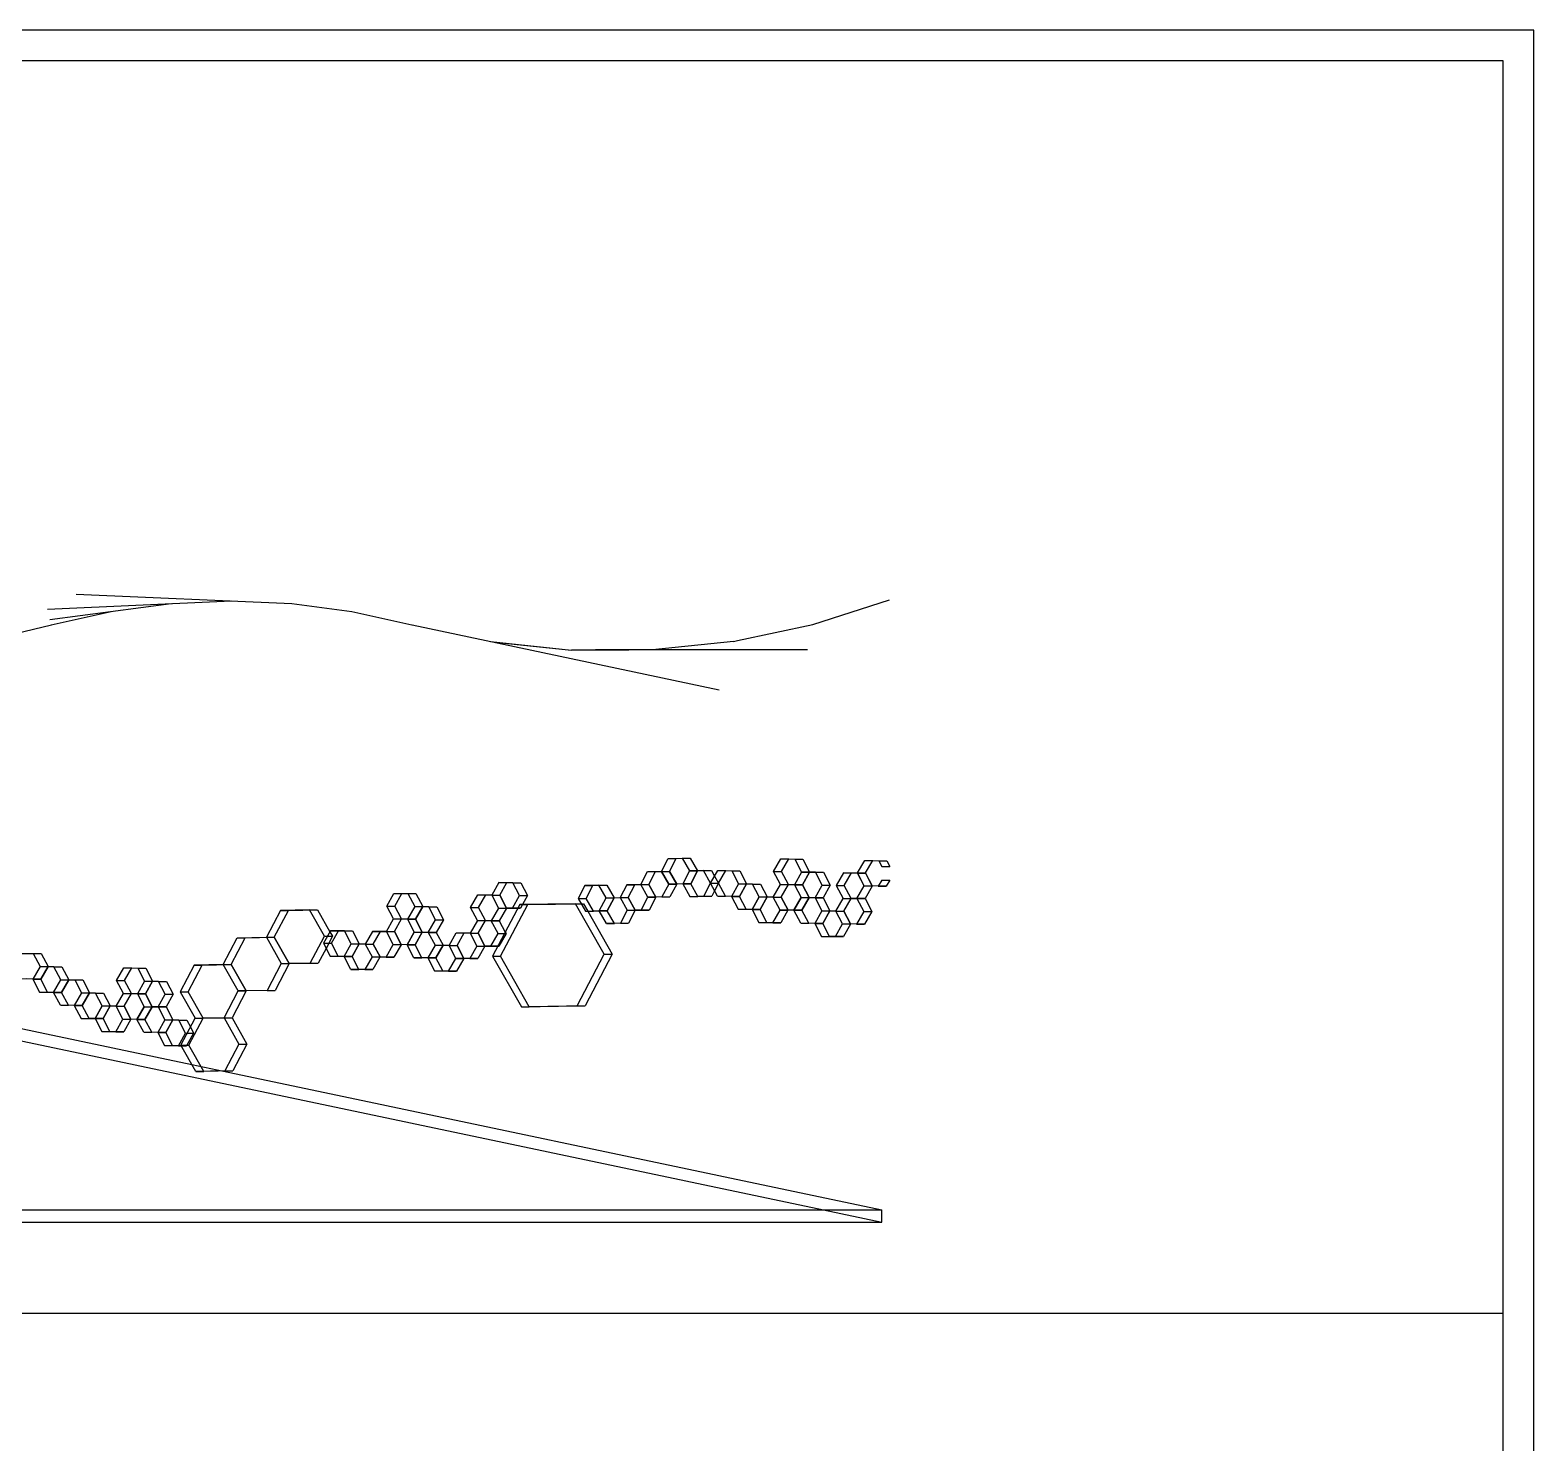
# Model space of a CAD drawing. Header units: millimetres. Extents: x 0 to 550, y -730 to 20.
# Drawn here: x 305.1 to 550, y -210.2 to 20 of the extents above; entities that cross this region are included whole.
import ezdxf

# ---------------------------------------------------------------- set-up
doc = ezdxf.new("R2010")
doc.units = ezdxf.units.MM
doc.layers.add('auxiliary', color=50, linetype='Continuous')

# ---------------------------------------------------------------- blocks, each defined once
blk = doc.blocks.new('A$CFLATSHOT_E7F7')
at = {"layer": 'auxiliary', "color": 3}
for p, q in [((99042.5, 2867), (99791.6, 2899.9)), ((99052.1, 2823.8), (99545.9, 2889.1)), ((99159.5, 2927.6), (100037.3, 2889.1)), ((100037.3, 2889.1), (100281.4, 2856.9)), ((102158.9, 2804), (102469.9, 2904.9)), ((99056.9, 2802.4), (99301.9, 2856.9)), ((100281.4, 2856.9), (100526.3, 2802.4)), ((98773, 2734.1), (99058.6, 2802.8)), ((100527.3, 2802.2), (101776.6, 2537.6)), ((101852.2, 2738.8), (102158.9, 2804)), ((100846.3, 2734.6), (101175.3, 2700.2)), ((100863.6, 2732.8), (101175.3, 2700.2)), ((101273.9, 2700.3), (101175.3, 2700.2)), ((101175.3, 2700.2), (101408.6, 2700.3)), ((102136.6, 2700.7), (101273.9, 2700.3)), ((101505.9, 2700.4), (101408.6, 2700.3)), ((101834.9, 2735.1), (101505.9, 2700.4)), ((101834.9, 2735.1), (101852.2, 2738.8)), ((101542.4, 1798.8), (101570, 1851.3)), ((101570, 1851.3), (101626.9, 1852.3)), ((101626.9, 1852.3), (101656.1, 1800.8)), ((101626.9, 1852.3), (101659.4, 1852.3)), ((101659.4, 1852.3), (101688.4, 1801.3)), ((101998.8, 1797.8), (102028, 1849.4)), ((101998.8, 1797.8), (102028, 1849.4)), ((102028, 1849.4), (102084.9, 1848.4)), ((102028, 1849.4), (102060.6, 1849.4)), ((102028, 1849.4), (102084.9, 1848.4)), ((102028, 1849.4), (102060.6, 1849.4)), ((102060.6, 1849.4), (102117.4, 1848.4)), ((102060.6, 1849.4), (102117.4, 1848.4)), ((102084.9, 1848.4), (102112.5, 1795.8)), ((102084.9, 1848.4), (102117.4, 1848.4)), ((102084.9, 1848.4), (102112.5, 1795.8)), ((102084.9, 1848.4), (102117.4, 1848.4)), ((102117.4, 1848.4), (102145, 1795.8)), ((102117.4, 1848.4), (102145, 1795.8)), ((102340.3, 1792.1), (102369.9, 1843.4)), ((102369.9, 1843.4), (102402.4, 1843.4)), ((102369.9, 1843.4), (102426.7, 1841.9)), ((102372.8, 1792.1), (102402, 1842.6)), ((102402.4, 1843.4), (102459.3, 1841.9)), ((102426.7, 1841.9), (102459.3, 1841.9)), ((102426.7, 1841.9), (102439.1, 1817.9)), ((102459.3, 1841.9), (102471.6, 1817.9)), ((101458, 1745.2), (101485.6, 1797.8)), ((101485.6, 1797.8), (101542.4, 1798.8)), ((101542.4, 1798.8), (101571.7, 1747.2)), ((101571.7, 1747.2), (101542.4, 1798.8)), ((101656.1, 1800.8), (101628.5, 1748.2)), ((101656.1, 1800.8), (101628.5, 1748.2)), ((101713, 1801.8), (101656.1, 1800.8)), ((101713, 1801.8), (101745.5, 1801.8)), ((101742.2, 1750.2), (101713, 1801.8)), ((101742.2, 1750.2), (101771.4, 1801.8)), ((101745.5, 1801.8), (101758.5, 1778.9)), ((101771.4, 1801.8), (101828.3, 1800.8)), ((101771.4, 1801.8), (101804, 1801.8)), ((101804, 1801.8), (101860.8, 1800.8)), ((101828.3, 1800.8), (101855.9, 1748.2)), ((101828.3, 1800.8), (101860.8, 1800.8)), ((101860.8, 1800.8), (101888.4, 1748.2)), ((102026.4, 1745.2), (101998.8, 1797.8)), ((102026.4, 1745.2), (101998.8, 1797.8)), ((102112.5, 1795.8), (102083.2, 1744.2)), ((102112.5, 1795.8), (102083.2, 1744.2)), ((102112.5, 1795.8), (102083.2, 1744.2)), ((102112.5, 1795.8), (102145, 1795.8)), ((102112.5, 1795.8), (102145, 1795.8)), ((102112.5, 1795.8), (102145, 1795.8)), ((102169.3, 1794.8), (102112.5, 1795.8)), ((102145, 1795.8), (102201.9, 1794.8)), ((102169.3, 1794.8), (102201.9, 1794.8)), ((102196.9, 1742.3), (102169.3, 1794.8)), ((102201.9, 1794.8), (102229.5, 1742.3)), ((102283, 1792.8), (102253.8, 1741.3)), ((102283, 1792.8), (102315.6, 1792.8)), ((102339.8, 1791.8), (102283, 1792.8)), ((102315.6, 1792.8), (102340.4, 1792.4)), ((102339.8, 1791.8), (102340.4, 1791.8)), ((102367.5, 1739.3), (102339.8, 1791.8)), ((102340.3, 1792.1), (102372.8, 1792.1)), ((102367.5, 1739.3), (102340.3, 1792.1)), ((102400, 1739.3), (102372.8, 1792.1)), ((102439.1, 1817.9), (102471.6, 1817.9)), ((100880.2, 1753.6), (100851, 1702)), ((100880.2, 1753.6), (100912.7, 1753.6)), ((100937, 1752.6), (100880.2, 1753.6)), ((100912.7, 1753.6), (100969.6, 1752.6)), ((100937, 1752.6), (100969.6, 1752.6)), ((100964.6, 1700), (100937, 1752.6)), ((100969.6, 1752.6), (100997.2, 1700)), ((101230.6, 1741.3), (101203, 1688.7)), ((101287.5, 1742.3), (101230.6, 1741.3)), ((101287.5, 1742.3), (101320, 1742.3)), ((101316.7, 1690.7), (101287.5, 1742.3)), ((101320, 1742.3), (101348.9, 1691.3)), ((101401.1, 1744.2), (101373.5, 1691.7)), ((101458, 1745.2), (101401.1, 1744.2)), ((101487.2, 1693.7), (101458, 1745.2)), ((101487.2, 1693.7), (101458, 1745.2)), ((101571.7, 1747.2), (101544.1, 1694.7)), ((101628.5, 1748.2), (101571.7, 1747.2)), ((101571.7, 1747.2), (101604.2, 1747.2)), ((101571.7, 1747.2), (101604.2, 1747.2)), ((101604.2, 1747.2), (101576.6, 1694.7)), ((101628.8, 1747.6), (101604.2, 1747.2)), ((101628.5, 1748.2), (101657.7, 1696.6)), ((101714.6, 1697.6), (101742.2, 1750.2)), ((101769.8, 1697.6), (101742.2, 1750.2)), ((101758.5, 1719.2), (101747.1, 1697.6)), ((101855.9, 1748.2), (101826.6, 1696.6)), ((101855.9, 1748.2), (101826.6, 1696.6)), ((101855.9, 1748.2), (101888.4, 1748.2)), ((101855.9, 1748.2), (101888.4, 1748.2)), ((101912.7, 1747.2), (101855.9, 1748.2)), ((101888.4, 1748.2), (101945.3, 1747.2)), ((101912.7, 1747.2), (101945.3, 1747.2)), ((101940.3, 1694.7), (101912.7, 1747.2)), ((101945.3, 1747.2), (101972.9, 1694.7)), ((101997.2, 1693.7), (102026.4, 1745.2)), ((102083.2, 1744.2), (102026.4, 1745.2)), ((102083.2, 1744.2), (102026.4, 1745.2)), ((102026.4, 1745.2), (102083.2, 1744.2)), ((102083.2, 1744.2), (102110.9, 1691.7)), ((102083.2, 1744.2), (102110.9, 1691.7)), ((102167.7, 1690.7), (102196.9, 1742.3)), ((102196.9, 1742.3), (102229.5, 1742.3)), ((102229.5, 1742.3), (102200.3, 1690.7)), ((102253.8, 1741.3), (102281.4, 1688.7)), ((102338.2, 1687.7), (102367.5, 1739.3)), ((102367.5, 1739.3), (102400, 1739.3)), ((102367.5, 1739.3), (102400, 1739.3)), ((102424.3, 1737.8), (102367.5, 1739.3)), ((102399.5, 1738.4), (102370.8, 1687.7)), ((102424.8, 1738.6), (102400, 1739.3)), ((102439.1, 1763.4), (102424.3, 1737.8)), ((102424.3, 1737.8), (102456.8, 1737.8)), ((102439.1, 1763.4), (102471.6, 1763.4)), ((102471.6, 1763.4), (102456.8, 1737.8)), ((100423.8, 1657.4), (100453.1, 1709)), ((100451.4, 1604.8), (100423.8, 1657.4)), ((100453.1, 1709), (100509.9, 1708)), ((100453.1, 1709), (100485.6, 1709)), ((100485.6, 1709), (100542.5, 1708)), ((100537.5, 1655.4), (100508.3, 1603.8)), ((100537.5, 1655.4), (100508.3, 1603.8)), ((100509.9, 1708), (100537.5, 1655.4)), ((100509.9, 1708), (100542.5, 1708)), ((100537.5, 1655.4), (100570.1, 1655.4)), ((100537.5, 1655.4), (100570.1, 1655.4)), ((100594.4, 1654.4), (100537.5, 1655.4)), ((100542.5, 1708), (100570.1, 1655.4)), ((100570.1, 1655.4), (100626.9, 1654.4)), ((100594.4, 1654.4), (100626.9, 1654.4)), ((100622, 1601.9), (100594.4, 1654.4)), ((100626.9, 1654.4), (100654.5, 1601.9)), ((100764.9, 1651.4), (100794.1, 1703)), ((100794.1, 1703), (100851, 1702)), ((100794.1, 1703), (100826.7, 1703)), ((100826.7, 1703), (100851.3, 1702.6)), ((100851, 1702), (100878.6, 1649.4)), ((100851, 1702), (100878.6, 1649.4)), ((100965.1, 1663.2), (100854.6, 1453)), ((100935.4, 1648.5), (100964.6, 1700)), ((100964.6, 1700), (100997.2, 1700)), ((101192.4, 1667.1), (100965.1, 1663.2)), ((100997.2, 1700), (100976.4, 1663.4)), ((101192.4, 1667.1), (101215.2, 1667.1)), ((101309.3, 1460.9), (101192.4, 1667.1)), ((101203, 1688.7), (101232.2, 1637.1)), ((101289.1, 1638.1), (101316.7, 1690.7)), ((101289.1, 1638.1), (101316.7, 1690.7)), ((101316.7, 1690.7), (101373.5, 1691.7)), ((101373.5, 1691.7), (101402.8, 1640.1)), ((101373.5, 1691.7), (101402.8, 1640.1)), ((101459.6, 1641.1), (101487.2, 1693.7)), ((101544.1, 1694.7), (101487.2, 1693.7)), ((101487.2, 1693.7), (101519.8, 1693.7)), ((101487.2, 1693.7), (101519.8, 1693.7)), ((101519.8, 1693.7), (101492.2, 1641.1)), ((101576.6, 1694.7), (101519.8, 1693.7)), ((101544.1, 1694.7), (101576.6, 1694.7)), ((101657.7, 1696.6), (101714.6, 1697.6)), ((101657.7, 1696.6), (101690.3, 1696.6)), ((101747.1, 1697.6), (101690.3, 1696.6)), ((101714.6, 1697.6), (101747.1, 1697.6)), ((101826.6, 1696.6), (101769.8, 1697.6)), ((101826.6, 1696.6), (101854.2, 1644.1)), ((101911.1, 1643.1), (101940.3, 1694.7)), ((101940.3, 1694.7), (101911.1, 1643.1)), ((101940.3, 1694.7), (101972.9, 1694.7)), ((101940.3, 1694.7), (101972.9, 1694.7)), ((101997.2, 1693.7), (101940.3, 1694.7)), ((101972.9, 1694.7), (101997.5, 1694.2)), ((102024.8, 1641.1), (101997.2, 1693.7)), ((102024.8, 1641.1), (101997.2, 1693.7)), ((102110.9, 1691.7), (102081.6, 1640.1)), ((102081.6, 1640.1), (102110.9, 1691.7)), ((102110.9, 1691.7), (102167.7, 1690.7)), ((102110.9, 1691.7), (102167.7, 1690.7)), ((102167.7, 1690.7), (102200.3, 1690.7)), ((102167.7, 1690.7), (102195.3, 1638.1)), ((102167.7, 1690.7), (102200.3, 1690.7)), ((102200.3, 1690.7), (102227.9, 1638.1)), ((102252.1, 1637.1), (102281.4, 1688.7)), ((102281.4, 1688.7), (102338.2, 1687.7)), ((102281.4, 1688.7), (102338.2, 1687.7)), ((102338.2, 1687.7), (102365.8, 1635.2)), ((102338.2, 1687.7), (102370.8, 1687.7)), ((102338.2, 1687.7), (102370.8, 1687.7)), ((102370.8, 1687.7), (102398.4, 1635.2)), ((99990.8, 1639.4), (99933.4, 1530.2)), ((100109, 1641.5), (99990.8, 1639.4)), ((100109, 1641.5), (100141.5, 1641.5)), ((100169.7, 1534.3), (100109, 1641.5)), ((100141.5, 1641.5), (100192.1, 1552.3)), ((100422.2, 1553.3), (100451.4, 1604.8)), ((100451.4, 1604.8), (100508.3, 1603.8)), ((100508.3, 1603.8), (100451.4, 1604.8)), ((100508.3, 1603.8), (100535.9, 1551.3)), ((100508.3, 1603.8), (100535.9, 1551.3)), ((100592.7, 1550.3), (100622, 1601.9)), ((100622, 1601.9), (100654.5, 1601.9)), ((100654.5, 1601.9), (100625.3, 1550.3)), ((100792.5, 1598.9), (100763.3, 1547.3)), ((100792.5, 1598.9), (100764.9, 1651.4)), ((100849.3, 1597.9), (100792.5, 1598.9)), ((100849.3, 1597.9), (100792.5, 1598.9)), ((100878.6, 1649.4), (100849.3, 1597.9)), ((100849.3, 1597.9), (100881.9, 1597.9)), ((100876.9, 1545.3), (100849.3, 1597.9)), ((100849.3, 1597.9), (100881.9, 1597.9)), ((100878.6, 1649.4), (100935.4, 1648.5)), ((100910.8, 1648.9), (100881.9, 1597.9)), ((100881.9, 1597.9), (100906.3, 1551.4)), ((100935.4, 1648.5), (100957.3, 1648.5)), ((101232.2, 1637.1), (101289.1, 1638.1)), ((101232.2, 1637.1), (101264.8, 1637.1)), ((101242, 1637.1), (101341.9, 1460.9)), ((101289.4, 1637.6), (101264.8, 1637.1)), ((101318.3, 1586.6), (101289.1, 1638.1)), ((101402.8, 1640.1), (101375.2, 1587.6)), ((101402.8, 1640.1), (101459.6, 1641.1)), ((101402.8, 1640.1), (101435.3, 1640.1)), ((101402.8, 1640.1), (101435.3, 1640.1)), ((101435.3, 1640.1), (101407.7, 1587.6)), ((101492.2, 1641.1), (101435.3, 1640.1)), ((101459.6, 1641.1), (101492.2, 1641.1)), ((101854.2, 1644.1), (101911.1, 1643.1)), ((101911.1, 1643.1), (101938.7, 1590.5)), ((101995.5, 1589.5), (102024.8, 1641.1)), ((102081.6, 1640.1), (102024.8, 1641.1)), ((102057, 1640.5), (102028.1, 1589.5)), ((102109.2, 1587.6), (102081.6, 1640.1)), ((102195.3, 1638.1), (102166.1, 1586.6)), ((102195.3, 1638.1), (102166.1, 1586.6)), ((102195.3, 1638.1), (102227.9, 1638.1)), ((102195.3, 1638.1), (102227.9, 1638.1)), ((102252.1, 1637.1), (102195.3, 1638.1)), ((102227.9, 1638.1), (102252.5, 1637.7)), ((102279.8, 1584.6), (102252.1, 1637.1)), ((102279.8, 1584.6), (102252.1, 1637.1)), ((102365.8, 1635.2), (102336.6, 1583.6)), ((102365.8, 1635.2), (102398.4, 1635.2)), ((102398.4, 1635.2), (102369.2, 1583.6)), ((100112.3, 1425), (100169.7, 1534.3)), ((100194.8, 1557.2), (100165.6, 1505.7)), ((100169.7, 1534.3), (100181.8, 1534.3)), ((100194.8, 1557.2), (100227.4, 1557.2)), ((100251.7, 1556.2), (100194.8, 1557.2)), ((100227.4, 1557.2), (100284.2, 1556.2)), ((100251.7, 1556.2), (100284.2, 1556.2)), ((100279.3, 1503.7), (100251.7, 1556.2)), ((100284.2, 1556.2), (100311.8, 1503.7)), ((100365.4, 1554.3), (100336.1, 1502.7)), ((100365.4, 1554.3), (100397.9, 1554.3)), ((100422.2, 1553.3), (100365.4, 1554.3)), ((100397.9, 1554.3), (100422.5, 1553.8)), ((100449.8, 1500.7), (100422.2, 1553.3)), ((100449.8, 1500.7), (100422.2, 1553.3)), ((100535.9, 1551.3), (100506.7, 1499.7)), ((100506.7, 1499.7), (100535.9, 1551.3)), ((100535.9, 1551.3), (100592.7, 1550.3)), ((100535.9, 1551.3), (100592.7, 1550.3)), ((100592.7, 1550.3), (100625.3, 1550.3)), ((100592.7, 1550.3), (100620.3, 1497.7)), ((100592.7, 1550.3), (100625.3, 1550.3)), ((100625.3, 1550.3), (100652.9, 1497.7)), ((100677.2, 1496.7), (100706.4, 1548.3)), ((100706.4, 1548.3), (100763.3, 1547.3)), ((100706.4, 1548.3), (100739, 1548.3)), ((100739, 1548.3), (100763.6, 1547.9)), ((100763.3, 1547.3), (100790.9, 1494.7)), ((100763.3, 1547.3), (100790.9, 1494.7)), ((100847.7, 1493.8), (100876.9, 1545.3)), ((100876.9, 1545.3), (100903.2, 1545.3)), ((101375.2, 1587.6), (101318.3, 1586.6)), ((101318.3, 1586.6), (101350.9, 1586.6)), ((101407.7, 1587.6), (101350.9, 1586.6)), ((101375.2, 1587.6), (101407.7, 1587.6)), ((101938.7, 1590.5), (101995.5, 1589.5)), ((101995.5, 1589.5), (102028.1, 1589.5)), ((102166.1, 1586.6), (102109.2, 1587.6)), ((102166.1, 1586.6), (102193.7, 1534)), ((102193.7, 1534), (102250.5, 1533)), ((102250.5, 1533), (102279.8, 1584.6)), ((102250.5, 1533), (102283.1, 1533)), ((102336.6, 1583.6), (102279.8, 1584.6)), ((102312, 1584), (102283.1, 1533)), ((102336.6, 1583.6), (102369.2, 1583.6)), ((99757.8, 1418.8), (99815.2, 1528.1)), ((99815.2, 1528.1), (99933.4, 1530.2)), ((99933.4, 1530.2), (99994.2, 1423)), ((99933.4, 1530.2), (99994.2, 1423)), ((100176.4, 1485.1), (100144.9, 1425)), ((100165.6, 1505.7), (100193.2, 1453.1)), ((100250, 1452.1), (100279.3, 1503.7)), ((100250, 1452.1), (100279.3, 1503.7)), ((100279.3, 1503.7), (100311.8, 1503.7)), ((100279.3, 1503.7), (100336.1, 1502.7)), ((100279.3, 1503.7), (100311.8, 1503.7)), ((100311.8, 1503.7), (100336.4, 1503.2)), ((100336.1, 1502.7), (100363.7, 1450.1)), ((100336.1, 1502.7), (100363.7, 1450.1)), ((100420.6, 1449.1), (100449.8, 1500.7)), ((100506.7, 1499.7), (100449.8, 1500.7)), ((100482, 1500.1), (100453.1, 1449.1)), ((100534.3, 1447.1), (100506.7, 1499.7)), ((100620.3, 1497.7), (100591.1, 1446.2)), ((100620.3, 1497.7), (100591.1, 1446.2)), ((100620.3, 1497.7), (100652.9, 1497.7)), ((100620.3, 1497.7), (100652.9, 1497.7)), ((100677.2, 1496.7), (100620.3, 1497.7)), ((100652.9, 1497.7), (100677.5, 1497.3)), ((100704.8, 1444.2), (100677.2, 1496.7)), ((100704.8, 1444.2), (100677.2, 1496.7)), ((100790.9, 1494.7), (100761.6, 1443.2)), ((100790.9, 1494.7), (100847.7, 1493.8)), ((100823.1, 1494.2), (100794.2, 1443.2)), ((100847.7, 1493.8), (100876.1, 1493.8)), ((98927.5, 1464.7), (98984.3, 1463.7)), ((98960, 1464.7), (99016.9, 1463.7)), ((99011.9, 1411.1), (98982.7, 1359.6)), ((99011.9, 1411.1), (98982.7, 1359.6)), ((98984.3, 1463.7), (99011.9, 1411.1)), ((98984.3, 1463.7), (99016.9, 1463.7)), ((99011.9, 1411.1), (99044.5, 1411.1)), ((99011.9, 1411.1), (99044.5, 1411.1)), ((99068.8, 1410.1), (99011.9, 1411.1)), ((99016.9, 1463.7), (99044.5, 1411.1)), ((99044.5, 1411.1), (99101.3, 1410.1)), ((99068.8, 1410.1), (99101.3, 1410.1)), ((99096.4, 1357.6), (99068.8, 1410.1)), ((99101.3, 1410.1), (99128.9, 1357.6)), ((99639.6, 1416.8), (99582.2, 1307.5)), ((99757.8, 1418.8), (99639.6, 1416.8)), ((99818.6, 1311.6), (99757.8, 1418.8)), ((99818.6, 1311.6), (99757.8, 1418.8)), ((99994.2, 1423), (99936.8, 1313.7)), ((100026.7, 1423), (99969.3, 1313.7)), ((99994.2, 1423), (100112.3, 1425)), ((99994.2, 1423), (100026.7, 1423)), ((99994.2, 1423), (100026.7, 1423)), ((100144.9, 1425), (100026.7, 1423)), ((100112.3, 1425), (100144.9, 1425)), ((100193.2, 1453.1), (100250, 1452.1)), ((100277.7, 1399.6), (100250, 1452.1)), ((100363.7, 1450.1), (100334.5, 1398.6)), ((100363.7, 1450.1), (100420.6, 1449.1)), ((100396, 1449.6), (100367.1, 1398.6)), ((100420.6, 1449.1), (100453.1, 1449.1)), ((100591.1, 1446.2), (100534.3, 1447.1)), ((100591.1, 1446.2), (100618.7, 1393.6)), ((100675.6, 1392.6), (100704.8, 1444.2)), ((100761.6, 1443.2), (100704.8, 1444.2)), ((100737, 1443.6), (100708.1, 1392.6)), ((100761.6, 1443.2), (100794.2, 1443.2)), ((100854.6, 1453), (100971.6, 1246.7)), ((101198.9, 1250.7), (101309.3, 1460.9)), ((101341.9, 1460.9), (101231.5, 1250.7)), ((101309.3, 1460.9), (101341.9, 1460.9)), ((98982.7, 1359.6), (98925.8, 1360.6)), ((98982.7, 1359.6), (99010.3, 1307)), ((99067.1, 1306), (99096.4, 1357.6)), ((99067.1, 1306), (99096.4, 1357.6)), ((99096.4, 1357.6), (99128.9, 1357.6)), ((99096.4, 1357.6), (99153.2, 1356.6)), ((99096.4, 1357.6), (99128.9, 1357.6)), ((99128.9, 1357.6), (99185.8, 1356.6)), ((99153.2, 1356.6), (99180.8, 1304)), ((99153.2, 1356.6), (99185.8, 1356.6)), ((99185.8, 1356.6), (99213.4, 1304)), ((99323.7, 1353.6), (99353, 1405.2)), ((99351.3, 1301), (99323.7, 1353.6)), ((99353, 1405.2), (99409.8, 1404.2)), ((99353, 1405.2), (99385.5, 1405.2)), ((99385.5, 1405.2), (99442.4, 1404.2)), ((99437.4, 1351.6), (99408.2, 1300.1)), ((99437.4, 1351.6), (99408.2, 1300.1)), ((99409.8, 1404.2), (99437.4, 1351.6)), ((99409.8, 1404.2), (99442.4, 1404.2)), ((99437.4, 1351.6), (99470, 1351.6)), ((99437.4, 1351.6), (99470, 1351.6)), ((99494.3, 1350.6), (99437.4, 1351.6)), ((99442.4, 1404.2), (99470, 1351.6)), ((99470, 1351.6), (99526.8, 1350.6)), ((99494.3, 1350.6), (99526.8, 1350.6)), ((99521.9, 1298.1), (99494.3, 1350.6)), ((99526.8, 1350.6), (99554.4, 1298.1)), ((100334.5, 1398.6), (100277.7, 1399.6)), ((100334.5, 1398.6), (100367.1, 1398.6)), ((100618.7, 1393.6), (100675.6, 1392.6)), ((100675.6, 1392.6), (100708.1, 1392.6)), ((99010.3, 1307), (99067.1, 1306)), ((99094.7, 1253.4), (99067.1, 1306)), ((99180.8, 1304), (99151.6, 1252.5)), ((99180.8, 1304), (99151.6, 1252.5)), ((99180.8, 1304), (99213.4, 1304)), ((99180.8, 1304), (99213.4, 1304)), ((99237.7, 1303), (99180.8, 1304)), ((99213.4, 1304), (99270.2, 1303)), ((99237.7, 1303), (99270.2, 1303)), ((99265.3, 1250.5), (99237.7, 1303)), ((99270.2, 1303), (99297.8, 1250.5)), ((99322.1, 1249.5), (99351.3, 1301)), ((99408.2, 1300.1), (99351.3, 1301)), ((99351.3, 1301), (99408.2, 1300.1)), ((99408.2, 1300.1), (99435.8, 1247.5)), ((99408.2, 1300.1), (99435.8, 1247.5)), ((99492.6, 1246.5), (99521.9, 1298.1)), ((99521.9, 1298.1), (99554.4, 1298.1)), ((99554.4, 1298.1), (99525.2, 1246.5)), ((99582.2, 1307.5), (99643, 1200.3)), ((99761.2, 1202.3), (99818.6, 1311.6)), ((99851.1, 1311.6), (99793.7, 1202.3)), ((99936.8, 1313.7), (99818.6, 1311.6)), ((99818.6, 1311.6), (99851.1, 1311.6)), ((99818.6, 1311.6), (99851.1, 1311.6)), ((99969.3, 1313.7), (99851.1, 1311.6)), ((99936.8, 1313.7), (99969.3, 1313.7)), ((98597.5, 1230.2), (99630.2, 1012.4)), ((99151.6, 1252.5), (99094.7, 1253.4)), ((99151.6, 1252.5), (99179.2, 1199.9)), ((99236, 1198.9), (99265.3, 1250.5)), ((99265.3, 1250.5), (99236, 1198.9)), ((99265.3, 1250.5), (99297.8, 1250.5)), ((99265.3, 1250.5), (99297.8, 1250.5)), ((99322.1, 1249.5), (99265.3, 1250.5)), ((99297.8, 1250.5), (99322.4, 1250)), ((99349.7, 1196.9), (99322.1, 1249.5)), ((99349.7, 1196.9), (99322.1, 1249.5)), ((99435.8, 1247.5), (99406.6, 1195.9)), ((99406.6, 1195.9), (99435.8, 1247.5)), ((99435.8, 1247.5), (99492.6, 1246.5)), ((99435.8, 1247.5), (99492.6, 1246.5)), ((99492.6, 1246.5), (99525.2, 1246.5)), ((99492.6, 1246.5), (99520.3, 1193.9)), ((99492.6, 1246.5), (99525.2, 1246.5)), ((99525.2, 1246.5), (99552.8, 1193.9)), ((100971.6, 1246.7), (101198.9, 1250.7)), ((100971.6, 1246.7), (101004.1, 1246.7)), ((101231.5, 1250.7), (101004.1, 1246.7)), ((101198.9, 1250.7), (101231.5, 1250.7)), ((98460.3, 1209.1), (102202, 420)), ((99179.2, 1199.9), (99236, 1198.9)), ((99236, 1198.9), (99263.6, 1146.3)), ((99320.5, 1145.4), (99349.7, 1196.9)), ((99406.6, 1195.9), (99349.7, 1196.9)), ((99382, 1196.4), (99353, 1145.4)), ((99434.2, 1143.4), (99406.6, 1195.9)), ((99520.3, 1193.9), (99491, 1142.4)), ((99520.3, 1193.9), (99491, 1142.4)), ((99520.3, 1193.9), (99552.8, 1193.9)), ((99520.3, 1193.9), (99552.8, 1193.9)), ((99577.1, 1193), (99520.3, 1193.9)), ((99552.8, 1193.9), (99609.6, 1193)), ((99577.1, 1193), (99609.6, 1193)), ((99604.7, 1140.4), (99577.1, 1193)), ((99585.6, 1091), (99643, 1200.3)), ((99609.6, 1193), (99624.4, 1164.9)), ((99643, 1200.3), (99761.2, 1202.3)), ((99643, 1200.3), (99761.2, 1202.3)), ((99761.2, 1202.3), (99822, 1095.1)), ((99761.2, 1202.3), (99793.7, 1202.3)), ((99761.2, 1202.3), (99793.7, 1202.3)), ((99793.7, 1202.3), (99854.5, 1095.1)), ((99263.6, 1146.3), (99320.5, 1145.4)), ((99320.5, 1145.4), (99353, 1145.4)), ((99491, 1142.4), (99434.2, 1143.4)), ((99491, 1142.4), (99518.6, 1089.8)), ((99575.5, 1088.8), (99604.7, 1140.4)), ((99604.7, 1140.4), (99611.6, 1140.4)), ((99518.6, 1089.8), (99575.5, 1088.8)), ((99575.5, 1088.8), (99586.9, 1088.8)), ((99646.4, 983.8), (99585.6, 1091)), ((99822, 1095.1), (99764.6, 985.9)), ((99854.5, 1095.1), (99797.1, 985.9)), ((99822, 1095.1), (99854.5, 1095.1)), ((99764.6, 985.9), (99646.4, 983.8)), ((99646.4, 983.8), (99679, 983.8)), ((99797.1, 985.9), (99679, 983.8)), ((99759, 985.2), (102439.1, 420)), ((99764.6, 985.9), (99797.1, 985.9)), ((97144.2, 420), (102439.1, 420)), ((97144.2, 370), (102439.1, 370)), ((102439.1, 370), (102439.1, 420)), ((102439.1, 370), (102439.1, 420))]:
    blk.add_line(p, q, dxfattribs=at)
at = {"layer": 'auxiliary'}
for p, q in [((101570, 1851.3), (101602.6, 1851.3)), ((101575, 1798.8), (101602.6, 1851.3)), ((101602.6, 1851.3), (101659.4, 1852.3)), ((102031.3, 1797.8), (102060.6, 1849.4)), ((102031.3, 1797.8), (102060.6, 1849.4)), ((102402, 1842.6), (102402.4, 1843.4)), ((101485.6, 1797.8), (101518.1, 1797.8)), ((101490.5, 1745.2), (101518.1, 1797.8)), ((101518.1, 1797.8), (101575, 1798.8)), ((101542.4, 1798.8), (101575, 1798.8)), ((101542.4, 1798.8), (101575, 1798.8)), ((101575, 1798.8), (101604.2, 1747.2)), ((101604.2, 1747.2), (101575, 1798.8)), ((101656.1, 1800.8), (101688.7, 1800.8)), ((101656.1, 1800.8), (101688.7, 1800.8)), ((101688.7, 1800.8), (101661.1, 1748.2)), ((101661.1, 1748.2), (101688.7, 1800.8)), ((101688.4, 1801.3), (101688.7, 1800.8)), ((101688.7, 1800.8), (101745.5, 1801.8)), ((101758.5, 1778.9), (101774.7, 1750.2)), ((101774.7, 1750.2), (101804, 1801.8)), ((101998.8, 1797.8), (102031.3, 1797.8)), ((101998.8, 1797.8), (102031.3, 1797.8)), ((102059, 1745.2), (102031.3, 1797.8)), ((102059, 1745.2), (102031.3, 1797.8)), ((102145, 1795.8), (102115.8, 1744.2)), ((102145, 1795.8), (102115.8, 1744.2)), ((102115.8, 1744.2), (102145, 1795.8)), ((102286.3, 1741.3), (102315.6, 1792.8)), ((102340.4, 1792.4), (102372.4, 1791.8)), ((102340.4, 1791.8), (102372.4, 1791.8)), ((102372.4, 1791.8), (102400, 1739.3)), ((100883.5, 1702), (100912.7, 1753.6)), ((101230.6, 1741.3), (101263.2, 1741.3)), ((101235.6, 1688.7), (101263.2, 1741.3)), ((101263.2, 1741.3), (101320, 1742.3)), ((101401.1, 1744.2), (101433.7, 1744.2)), ((101406.1, 1691.7), (101433.7, 1744.2)), ((101433.7, 1744.2), (101490.5, 1745.2)), ((101458, 1745.2), (101490.5, 1745.2)), ((101458, 1745.2), (101490.5, 1745.2)), ((101490.5, 1745.2), (101519.8, 1693.7)), ((101519.8, 1693.7), (101490.5, 1745.2)), ((101628.5, 1748.2), (101661.1, 1748.2)), ((101628.5, 1748.2), (101661.1, 1748.2)), ((101661.1, 1748.2), (101628.8, 1747.6)), ((101690.3, 1696.6), (101661.1, 1748.2)), ((101742.2, 1750.2), (101774.7, 1750.2)), ((101742.2, 1750.2), (101774.7, 1750.2)), ((101774.7, 1750.2), (101758.5, 1719.2)), ((101802.4, 1697.6), (101774.7, 1750.2)), ((101888.4, 1748.2), (101859.2, 1696.6)), ((101859.2, 1696.6), (101888.4, 1748.2)), ((102026.4, 1745.2), (102059, 1745.2)), ((102026.4, 1745.2), (102059, 1745.2)), ((102026.4, 1745.2), (102059, 1745.2)), ((102029.7, 1693.7), (102059, 1745.2)), ((102115.8, 1744.2), (102059, 1745.2)), ((102115.8, 1744.2), (102059, 1745.2)), ((102059, 1745.2), (102115.8, 1744.2)), ((102083.2, 1744.2), (102115.8, 1744.2)), ((102083.2, 1744.2), (102115.8, 1744.2)), ((102083.2, 1744.2), (102115.8, 1744.2)), ((102083.2, 1744.2), (102115.8, 1744.2)), ((102143.4, 1691.7), (102115.8, 1744.2)), ((102115.8, 1744.2), (102143.4, 1691.7)), ((102253.8, 1741.3), (102286.3, 1741.3)), ((102313.9, 1688.7), (102286.3, 1741.3)), ((102400, 1739.3), (102399.5, 1738.4)), ((102456.8, 1737.8), (102424.8, 1738.6)), ((100423.8, 1657.4), (100456.4, 1657.4)), ((100456.4, 1657.4), (100485.6, 1709)), ((100484, 1604.8), (100456.4, 1657.4)), ((100570.1, 1655.4), (100540.8, 1603.8)), ((100540.8, 1603.8), (100570.1, 1655.4)), ((100797.4, 1651.4), (100826.7, 1703)), ((100851, 1702), (100883.5, 1702)), ((100851, 1702), (100883.5, 1702)), ((100851.3, 1702.6), (100883.5, 1702)), ((100883.5, 1702), (100911.1, 1649.4)), ((100911.1, 1649.4), (100883.5, 1702)), ((100887.2, 1453), (100997.6, 1663.2)), ((100965.1, 1663.2), (100997.6, 1663.2)), ((100976.4, 1663.4), (100968, 1648.5)), ((100997.6, 1663.2), (101225, 1667.1)), ((101203, 1688.7), (101235.6, 1688.7)), ((101215.2, 1667.1), (101225, 1667.1)), ((101225, 1667.1), (101242, 1637.1)), ((101264.8, 1637.1), (101235.6, 1688.7)), ((101316.7, 1690.7), (101349.2, 1690.7)), ((101316.7, 1690.7), (101349.2, 1690.7)), ((101349.2, 1690.7), (101321.6, 1638.1)), ((101321.6, 1638.1), (101349.2, 1690.7)), ((101348.9, 1691.3), (101349.2, 1690.7)), ((101349.2, 1690.7), (101406.1, 1691.7)), ((101373.5, 1691.7), (101406.1, 1691.7)), ((101373.5, 1691.7), (101406.1, 1691.7)), ((101406.1, 1691.7), (101435.3, 1640.1)), ((101435.3, 1640.1), (101406.1, 1691.7)), ((101769.8, 1697.6), (101802.4, 1697.6)), ((101859.2, 1696.6), (101802.4, 1697.6)), ((101826.6, 1696.6), (101859.2, 1696.6)), ((101826.6, 1696.6), (101859.2, 1696.6)), ((101886.8, 1644.1), (101859.2, 1696.6)), ((101972.9, 1694.7), (101943.6, 1643.1)), ((101943.6, 1643.1), (101972.9, 1694.7)), ((101997.2, 1693.7), (102029.7, 1693.7)), ((101997.2, 1693.7), (102029.7, 1693.7)), ((101997.5, 1694.2), (102029.7, 1693.7)), ((102029.7, 1693.7), (102057.3, 1641.1)), ((102057.3, 1641.1), (102029.7, 1693.7)), ((102110.9, 1691.7), (102143.4, 1691.7)), ((102110.9, 1691.7), (102143.4, 1691.7)), ((102110.9, 1691.7), (102143.4, 1691.7)), ((102143.4, 1691.7), (102114.2, 1640.1)), ((102114.2, 1640.1), (102143.4, 1691.7)), ((102200.3, 1690.7), (102143.4, 1691.7)), ((102143.4, 1691.7), (102200.3, 1690.7)), ((102281.4, 1688.7), (102313.9, 1688.7)), ((102281.4, 1688.7), (102313.9, 1688.7)), ((102284.7, 1637.1), (102313.9, 1688.7)), ((102313.9, 1688.7), (102370.8, 1687.7)), ((102370.8, 1687.7), (102313.9, 1688.7)), ((99965.9, 1530.2), (100023.3, 1639.4)), ((99990.8, 1639.4), (100023.3, 1639.4)), ((100023.3, 1639.4), (100141.5, 1641.5)), ((100451.4, 1604.8), (100484, 1604.8)), ((100451.4, 1604.8), (100484, 1604.8)), ((100454.8, 1553.3), (100484, 1604.8)), ((100484, 1604.8), (100540.8, 1603.8)), ((100540.8, 1603.8), (100484, 1604.8)), ((100508.3, 1603.8), (100540.8, 1603.8)), ((100508.3, 1603.8), (100540.8, 1603.8)), ((100508.3, 1603.8), (100540.8, 1603.8)), ((100540.8, 1603.8), (100568.4, 1551.3)), ((100568.4, 1551.3), (100540.8, 1603.8)), ((100764.9, 1651.4), (100797.4, 1651.4)), ((100792.5, 1598.9), (100825, 1598.9)), ((100792.5, 1598.9), (100825, 1598.9)), ((100795.8, 1547.3), (100825, 1598.9)), ((100825, 1598.9), (100797.4, 1651.4)), ((100825, 1598.9), (100881.9, 1597.9)), ((100881.9, 1597.9), (100825, 1598.9)), ((100878.6, 1649.4), (100911.1, 1649.4)), ((100878.6, 1649.4), (100911.1, 1649.4)), ((100911.1, 1649.4), (100910.8, 1648.9)), ((100968, 1648.5), (100911.1, 1649.4)), ((100957.3, 1648.5), (100968, 1648.5)), ((101289.1, 1638.1), (101321.6, 1638.1)), ((101289.1, 1638.1), (101321.6, 1638.1)), ((101321.6, 1638.1), (101289.4, 1637.6)), ((101350.9, 1586.6), (101321.6, 1638.1)), ((101854.2, 1644.1), (101886.8, 1644.1)), ((101943.6, 1643.1), (101886.8, 1644.1)), ((101911.1, 1643.1), (101943.6, 1643.1)), ((101911.1, 1643.1), (101943.6, 1643.1)), ((101971.3, 1590.5), (101943.6, 1643.1)), ((102024.8, 1641.1), (102057.3, 1641.1)), ((102024.8, 1641.1), (102057.3, 1641.1)), ((102057.3, 1641.1), (102057, 1640.5)), ((102114.2, 1640.1), (102057.3, 1641.1)), ((102081.6, 1640.1), (102114.2, 1640.1)), ((102081.6, 1640.1), (102114.2, 1640.1)), ((102141.8, 1587.6), (102114.2, 1640.1)), ((102227.9, 1638.1), (102198.6, 1586.6)), ((102198.6, 1586.6), (102227.9, 1638.1)), ((102252.1, 1637.1), (102284.7, 1637.1)), ((102252.1, 1637.1), (102284.7, 1637.1)), ((102252.5, 1637.7), (102284.7, 1637.1)), ((102284.7, 1637.1), (102312.3, 1584.6)), ((102312.3, 1584.6), (102284.7, 1637.1)), ((100202.3, 1534.3), (100176.4, 1485.1)), ((100181.8, 1534.3), (100202.3, 1534.3)), ((100192.1, 1552.3), (100202.3, 1534.3)), ((100198.2, 1505.7), (100227.4, 1557.2)), ((100368.7, 1502.7), (100397.9, 1554.3)), ((100422.2, 1553.3), (100454.8, 1553.3)), ((100422.2, 1553.3), (100454.8, 1553.3)), ((100422.5, 1553.8), (100454.8, 1553.3)), ((100454.8, 1553.3), (100482.4, 1500.7)), ((100482.4, 1500.7), (100454.8, 1553.3)), ((100535.9, 1551.3), (100568.4, 1551.3)), ((100535.9, 1551.3), (100568.4, 1551.3)), ((100535.9, 1551.3), (100568.4, 1551.3)), ((100568.4, 1551.3), (100539.2, 1499.7)), ((100539.2, 1499.7), (100568.4, 1551.3)), ((100625.3, 1550.3), (100568.4, 1551.3)), ((100568.4, 1551.3), (100625.3, 1550.3)), ((100709.7, 1496.7), (100739, 1548.3)), ((100763.3, 1547.3), (100795.8, 1547.3)), ((100763.3, 1547.3), (100795.8, 1547.3)), ((100763.6, 1547.9), (100795.8, 1547.3)), ((100795.8, 1547.3), (100823.4, 1494.7)), ((100823.4, 1494.7), (100795.8, 1547.3)), ((100909.5, 1545.3), (100880.3, 1493.8)), ((100903.2, 1545.3), (100909.5, 1545.3)), ((100906.3, 1551.4), (100909.5, 1545.3)), ((101938.7, 1590.5), (101971.3, 1590.5)), ((102028.1, 1589.5), (101971.3, 1590.5)), ((102109.2, 1587.6), (102141.8, 1587.6)), ((102198.6, 1586.6), (102141.8, 1587.6)), ((102166.1, 1586.6), (102198.6, 1586.6)), ((102166.1, 1586.6), (102198.6, 1586.6)), ((102193.7, 1534), (102226.2, 1534)), ((102226.2, 1534), (102198.6, 1586.6)), ((102283.1, 1533), (102226.2, 1534)), ((102279.8, 1584.6), (102312.3, 1584.6)), ((102279.8, 1584.6), (102312.3, 1584.6)), ((102312.3, 1584.6), (102312, 1584)), ((102369.2, 1583.6), (102312.3, 1584.6)), ((99790.4, 1418.8), (99847.8, 1528.1)), ((99815.2, 1528.1), (99847.8, 1528.1)), ((99847.8, 1528.1), (99965.9, 1530.2)), ((99933.4, 1530.2), (99965.9, 1530.2)), ((99933.4, 1530.2), (99965.9, 1530.2)), ((99965.9, 1530.2), (100026.7, 1423)), ((100026.7, 1423), (99965.9, 1530.2)), ((100165.6, 1505.7), (100198.2, 1505.7)), ((100225.8, 1453.1), (100198.2, 1505.7)), ((100311.8, 1503.7), (100282.6, 1452.1)), ((100282.6, 1452.1), (100311.8, 1503.7)), ((100336.1, 1502.7), (100368.7, 1502.7)), ((100336.1, 1502.7), (100368.7, 1502.7)), ((100336.4, 1503.2), (100368.7, 1502.7)), ((100368.7, 1502.7), (100396.3, 1450.1)), ((100396.3, 1450.1), (100368.7, 1502.7)), ((100449.8, 1500.7), (100482.4, 1500.7)), ((100449.8, 1500.7), (100482.4, 1500.7)), ((100482.4, 1500.7), (100482, 1500.1)), ((100539.2, 1499.7), (100482.4, 1500.7)), ((100506.7, 1499.7), (100539.2, 1499.7)), ((100506.7, 1499.7), (100539.2, 1499.7)), ((100566.8, 1447.1), (100539.2, 1499.7)), ((100652.9, 1497.7), (100623.7, 1446.2)), ((100623.7, 1446.2), (100652.9, 1497.7)), ((100677.2, 1496.7), (100709.7, 1496.7)), ((100677.2, 1496.7), (100709.7, 1496.7)), ((100677.5, 1497.3), (100709.7, 1496.7)), ((100709.7, 1496.7), (100737.3, 1444.2)), ((100737.3, 1444.2), (100709.7, 1496.7)), ((100790.9, 1494.7), (100823.4, 1494.7)), ((100790.9, 1494.7), (100823.4, 1494.7)), ((100823.4, 1494.7), (100823.1, 1494.2)), ((100880.3, 1493.8), (100823.4, 1494.7)), ((100876.1, 1493.8), (100880.3, 1493.8)), ((99044.5, 1411.1), (99015.2, 1359.6)), ((99015.2, 1359.6), (99044.5, 1411.1)), ((99614.8, 1307.5), (99672.2, 1416.8)), ((99639.6, 1416.8), (99672.2, 1416.8)), ((99672.2, 1416.8), (99790.4, 1418.8)), ((99757.8, 1418.8), (99790.4, 1418.8)), ((99757.8, 1418.8), (99790.4, 1418.8)), ((99790.4, 1418.8), (99851.1, 1311.6)), ((99851.1, 1311.6), (99790.4, 1418.8)), ((100193.2, 1453.1), (100225.8, 1453.1)), ((100282.6, 1452.1), (100225.8, 1453.1)), ((100250, 1452.1), (100282.6, 1452.1)), ((100250, 1452.1), (100282.6, 1452.1)), ((100310.2, 1399.6), (100282.6, 1452.1)), ((100363.7, 1450.1), (100396.3, 1450.1)), ((100363.7, 1450.1), (100396.3, 1450.1)), ((100396.3, 1450.1), (100396, 1449.6)), ((100453.1, 1449.1), (100396.3, 1450.1)), ((100534.3, 1447.1), (100566.8, 1447.1)), ((100623.7, 1446.2), (100566.8, 1447.1)), ((100591.1, 1446.2), (100623.7, 1446.2)), ((100591.1, 1446.2), (100623.7, 1446.2)), ((100651.3, 1393.6), (100623.7, 1446.2)), ((100704.8, 1444.2), (100737.3, 1444.2)), ((100704.8, 1444.2), (100737.3, 1444.2)), ((100737.3, 1444.2), (100737, 1443.6)), ((100794.2, 1443.2), (100737.3, 1444.2)), ((100854.6, 1453), (100887.2, 1453)), ((101004.1, 1246.7), (100887.2, 1453)), ((99015.2, 1359.6), (98958.4, 1360.6)), ((98982.7, 1359.6), (99015.2, 1359.6)), ((98982.7, 1359.6), (99015.2, 1359.6)), ((99042.9, 1307), (99015.2, 1359.6)), ((99128.9, 1357.6), (99099.7, 1306)), ((99099.7, 1306), (99128.9, 1357.6)), ((99323.7, 1353.6), (99356.3, 1353.6)), ((99356.3, 1353.6), (99385.5, 1405.2)), ((99383.9, 1301), (99356.3, 1353.6)), ((99470, 1351.6), (99440.7, 1300.1)), ((99440.7, 1300.1), (99470, 1351.6)), ((100277.7, 1399.6), (100310.2, 1399.6)), ((100367.1, 1398.6), (100310.2, 1399.6)), ((100618.7, 1393.6), (100651.3, 1393.6)), ((100708.1, 1392.6), (100651.3, 1393.6)), ((99010.3, 1307), (99042.9, 1307)), ((99099.7, 1306), (99042.9, 1307)), ((99067.1, 1306), (99099.7, 1306)), ((99067.1, 1306), (99099.7, 1306)), ((99127.3, 1253.4), (99099.7, 1306)), ((99213.4, 1304), (99184.1, 1252.5)), ((99184.1, 1252.5), (99213.4, 1304)), ((99351.3, 1301), (99383.9, 1301)), ((99351.3, 1301), (99383.9, 1301)), ((99354.7, 1249.5), (99383.9, 1301)), ((99440.7, 1300.1), (99383.9, 1301)), ((99383.9, 1301), (99440.7, 1300.1)), ((99408.2, 1300.1), (99440.7, 1300.1)), ((99408.2, 1300.1), (99440.7, 1300.1)), ((99408.2, 1300.1), (99440.7, 1300.1)), ((99468.4, 1247.5), (99440.7, 1300.1)), ((99440.7, 1300.1), (99468.4, 1247.5)), ((99582.2, 1307.5), (99614.8, 1307.5)), ((99675.6, 1200.3), (99614.8, 1307.5)), ((99094.7, 1253.4), (99127.3, 1253.4)), ((99184.1, 1252.5), (99127.3, 1253.4)), ((99151.6, 1252.5), (99184.1, 1252.5)), ((99151.6, 1252.5), (99184.1, 1252.5)), ((99211.8, 1199.9), (99184.1, 1252.5)), ((99297.8, 1250.5), (99268.6, 1198.9)), ((99268.6, 1198.9), (99297.8, 1250.5)), ((99322.1, 1249.5), (99354.7, 1249.5)), ((99322.1, 1249.5), (99354.7, 1249.5)), ((99322.4, 1250), (99354.7, 1249.5)), ((99354.7, 1249.5), (99382.3, 1196.9)), ((99382.3, 1196.9), (99354.7, 1249.5)), ((99435.8, 1247.5), (99468.4, 1247.5)), ((99435.8, 1247.5), (99468.4, 1247.5)), ((99435.8, 1247.5), (99468.4, 1247.5)), ((99468.4, 1247.5), (99439.1, 1195.9)), ((99439.1, 1195.9), (99468.4, 1247.5)), ((99525.2, 1246.5), (99468.4, 1247.5)), ((99468.4, 1247.5), (99525.2, 1246.5)), ((99179.2, 1199.9), (99211.8, 1199.9)), ((99268.6, 1198.9), (99211.8, 1199.9)), ((99236, 1198.9), (99268.6, 1198.9)), ((99236, 1198.9), (99268.6, 1198.9)), ((99296.2, 1146.3), (99268.6, 1198.9)), ((99349.7, 1196.9), (99382.3, 1196.9)), ((99349.7, 1196.9), (99382.3, 1196.9)), ((99382.3, 1196.9), (99382, 1196.4)), ((99439.1, 1195.9), (99382.3, 1196.9)), ((99406.6, 1195.9), (99439.1, 1195.9)), ((99406.6, 1195.9), (99439.1, 1195.9)), ((99466.7, 1143.4), (99439.1, 1195.9)), ((99552.8, 1193.9), (99523.6, 1142.4)), ((99523.6, 1142.4), (99552.8, 1193.9)), ((99618.2, 1091), (99675.6, 1200.3)), ((99624.4, 1164.9), (99637.3, 1140.4)), ((99643, 1200.3), (99675.6, 1200.3)), ((99643, 1200.3), (99675.6, 1200.3)), ((99675.6, 1200.3), (99793.7, 1202.3)), ((99793.7, 1202.3), (99675.6, 1200.3)), ((99263.6, 1146.3), (99296.2, 1146.3)), ((99353, 1145.4), (99296.2, 1146.3)), ((99434.2, 1143.4), (99466.7, 1143.4)), ((99523.6, 1142.4), (99466.7, 1143.4)), ((99491, 1142.4), (99523.6, 1142.4)), ((99491, 1142.4), (99523.6, 1142.4)), ((99551.2, 1089.8), (99523.6, 1142.4)), ((99637.3, 1140.4), (99608, 1088.8)), ((99611.6, 1140.4), (99637.3, 1140.4)), ((99518.6, 1089.8), (99551.2, 1089.8)), ((99608, 1088.8), (99551.2, 1089.8)), ((99585.6, 1091), (99618.2, 1091)), ((99586.9, 1088.8), (99608, 1088.8)), ((99679, 983.8), (99618.2, 1091)), ((99630.2, 1012.4), (99759, 985.2)), ((102202, 420), (102439.1, 370))]:
    blk.add_line(p, q, dxfattribs=at)

msp = doc.modelspace()

# ---------------------------------------------------------------- linework, layer by layer
msp.add_line((40, -189), (545, -189))
for points in [[(550, -730), (550, 20), (0, 20), (0, -730)], [(545, -710), (545, 15), (5, 15), (5, -710)]]:
    msp.add_lwpolyline(points, close=True)

# ---------------------------------------------------------------- block references
at = {"layer": 'auxiliary', "xscale": 0.04, "yscale": 0.04, "zscale": 0.04}
msp.add_blockref('A$CFLATSHOT_E7F7', (-3653.77, -189), dxfattribs=at)

doc.saveas('drawing.dxf')
